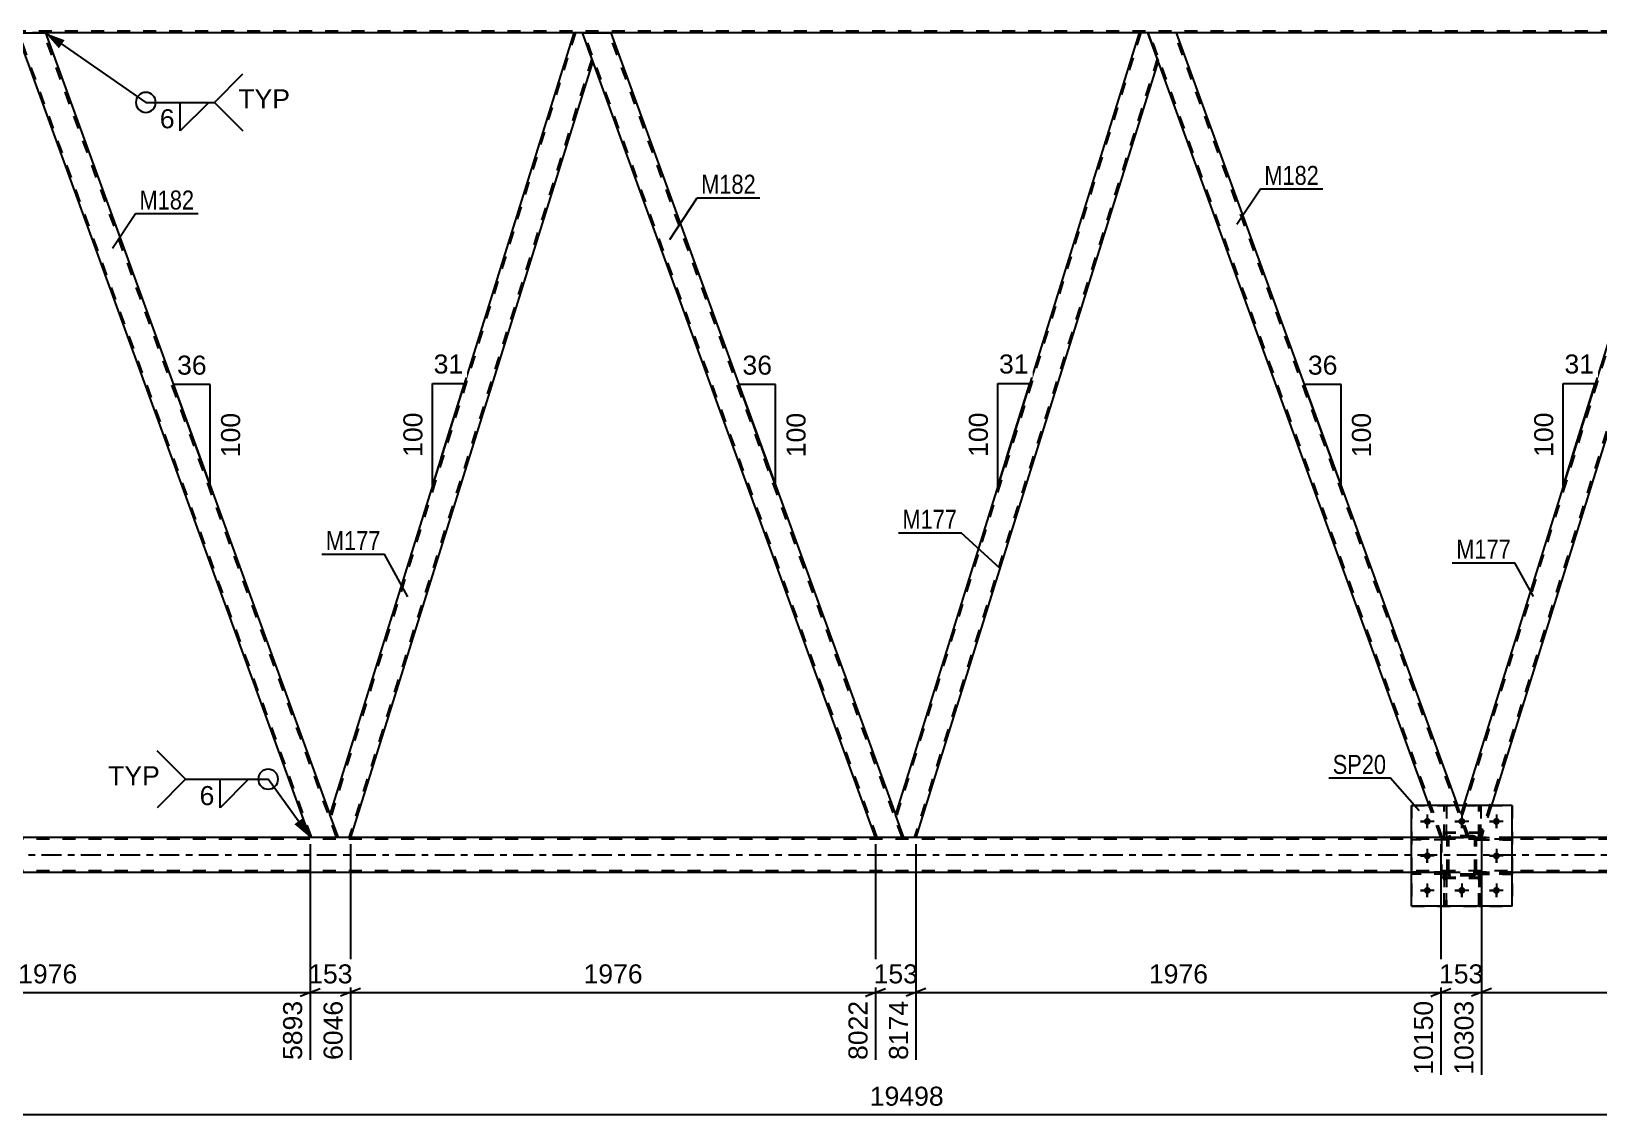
# Model space of a CAD drawing. Header units: millimetres. Extents: x 0 to 3371, y 0 to 1899.
# Drawn here: x 279.7 to 515.7, y 247.1 to 410.3 of the extents above; entities that cross this region are included whole.
import ezdxf

# ---------------------------------------------------------------- set-up
doc = ezdxf.new("R2010")
doc.units = ezdxf.units.MM
doc.linetypes.add('DXK_LINE_DOT2', pattern=[3.9198, 1.9599, -1.9599])
doc.linetypes.add('DXK_LINE_DOT3', pattern=[5.9187, 2.979, -0.9799, 0.9799, -0.9799])
doc.styles.add('Arial', font='ARIAL.TTF', dxfattribs={"height": 0.2})
doc.styles.add('Arial Narrow', font='ARIALN.TTF', dxfattribs={"height": 0.2})

# ---------------------------------------------------------------- blocks, each defined once
blk = doc.blocks.new('Part-203723786-2830 - 2801')
at = {"color": 2, "linetype": 'Continuous'}
for p, q in [((362.69, 410.08), (366.95, 410.08)), ((366.95, 410.08), (409.81, 292.33)), ((406.81, 288.86), (364.24, 405.83))]:
    blk.add_line(p, q, dxfattribs=at)
at = {"color": 7, "linetype": 'DXK_LINE_DOT2'}
for p, q in [((364.24, 405.83), (362.69, 410.08)), ((407.07, 288.86), (362.95, 410.08)), ((410.81, 288.86), (366.69, 410.08)), ((411.07, 288.86), (409.81, 292.33)), ((411.07, 288.86), (406.81, 288.86))]:
    blk.add_line(p, q, dxfattribs=at)
blk = doc.blocks.new('Part-203723786-2845 - 2801')
at = {"color": 7, "linetype": 'DXK_LINE_DOT2'}
for p, q in [((531.89, 410.08), (495.08, 291.96)), ((534.37, 406.2), (497.8, 288.86)), ((495.36, 293.68), (494.94, 292.33)), ((499.55, 293.68), (498.05, 288.86)), ((496.2, 288.86), (494.94, 292.33)), ((498.05, 288.86), (496.2, 288.86))]:
    blk.add_line(p, q, dxfattribs=at)
at = {"color": 2, "linetype": 'Continuous'}
for p, q in [((531.64, 410.08), (495.36, 293.68)), ((532.96, 410.08), (531.64, 410.08)), ((534.51, 405.83), (532.96, 410.08)), ((534.51, 405.83), (499.55, 293.68))]:
    blk.add_line(p, q, dxfattribs=at)
blk = doc.blocks.new('Part-203723786-3316 - 2801')
at = {"color": 7, "linetype": 'DXK_LINE_DOT2'}
for p, q in [((492.9, 283.64), (487.5, 283.64)), ((487.5, 283.64), (487.5, 283.32)), ((492.9, 283.32), (487.5, 283.32)), ((492.3, 283.32), (492.3, 283.64)), ((492.9, 283.32), (492.9, 283.64))]:
    blk.add_line(p, q, dxfattribs=at)
blk = doc.blocks.new('Part-203723786-3109 - 2801')
at = {"color": 7, "linetype": 'DXK_LINE_DOT2'}
for p, q in [((492.9, 283.64), (487.5, 283.64)), ((487.5, 283.32), (487.5, 283.64)), ((492.9, 283.32), (487.5, 283.32)), ((492.3, 283.32), (492.3, 283.64)), ((492.9, 283.64), (492.9, 283.32))]:
    blk.add_line(p, q, dxfattribs=at)
blk = doc.blocks.new('Part-203723786-3119 - 2801')
at = {"color": 7, "linetype": 'DXK_LINE_DOT2'}
for p, q in [((498.1, 289.62), (492.1, 289.62)), ((492.1, 282.82), (492.1, 289.62)), ((498.1, 282.82), (498.1, 289.62)), ((498.1, 282.82), (492.1, 282.82))]:
    blk.add_line(p, q, dxfattribs=at)
blk = doc.blocks.new('Part-203723786-3027 - 2801')
at = {"color": 7, "linetype": 'DXK_LINE_DOT2'}
for p, q in [((497.3, 283.32), (497.3, 283.64)), ((497.3, 283.64), (502.7, 283.64)), ((502.7, 283.32), (497.3, 283.32)), ((497.9, 283.32), (497.9, 283.64)), ((502.7, 283.64), (502.7, 283.32))]:
    blk.add_line(p, q, dxfattribs=at)
blk = doc.blocks.new('Part-203723786-3145 - 2801')
at = {"color": 7, "linetype": 'DXK_LINE_DOT2'}
for p, q in [((497.65, 288.84), (497.65, 293.68)), ((497.65, 293.68), (497.97, 293.68)), ((497.97, 293.68), (497.97, 288.84)), ((497.65, 289.44), (497.97, 289.44)), ((497.97, 288.84), (497.65, 288.84))]:
    blk.add_line(p, q, dxfattribs=at)
blk = doc.blocks.new('Part-203723786-3032 - 2801')
at = {"color": 2, "linetype": 'Continuous'}
for p, q in [((502.7, 293.68), (487.5, 293.68)), ((487.5, 278.48), (487.5, 293.68)), ((502.7, 278.48), (502.7, 293.68)), ((502.7, 278.48), (487.5, 278.48))]:
    blk.add_line(p, q, dxfattribs=at)
blk = doc.blocks.new('Part-203723786-3175 - 2801')
at = {"color": 7, "linetype": 'DXK_LINE_DOT2'}
for p, q in [((492.9, 288.84), (487.5, 288.84)), ((487.5, 288.84), (487.5, 288.52)), ((492.9, 288.52), (487.5, 288.52)), ((492.3, 288.52), (492.3, 288.84)), ((492.9, 288.52), (492.9, 288.84))]:
    blk.add_line(p, q, dxfattribs=at)
blk = doc.blocks.new('Part-203723786-3089 - 2801')
at = {"color": 2, "linetype": 'Continuous'}
for p, q in [((277.56, 410.08), (281.82, 410.08)), ((281.82, 410.08), (324.67, 292.33)), ((321.68, 288.86), (279.11, 405.83))]:
    blk.add_line(p, q, dxfattribs=at)
at = {"color": 7, "linetype": 'DXK_LINE_DOT2'}
for p, q in [((279.11, 405.83), (277.56, 410.08)), ((321.93, 288.86), (277.81, 410.08)), ((325.68, 288.86), (281.56, 410.08)), ((325.94, 288.86), (324.67, 292.33)), ((325.94, 288.86), (321.68, 288.86))]:
    blk.add_line(p, q, dxfattribs=at)
blk = doc.blocks.new('Part-203723786-3094 - 2801')
at = {"color": 2, "linetype": 'Continuous'}
for p, q in [((361.37, 410.08), (324.67, 292.33)), ((362.69, 410.08), (361.37, 410.08)), ((364.24, 405.83), (362.69, 410.08)), ((364.24, 405.83), (327.78, 288.86)), ((325.94, 288.86), (324.67, 292.33))]:
    blk.add_line(p, q, dxfattribs=at)
at = {"color": 7, "linetype": 'DXK_LINE_DOT2'}
for p, q in [((361.63, 410.08), (324.81, 291.96)), ((364.1, 406.2), (327.53, 288.86)), ((327.78, 288.86), (325.94, 288.86))]:
    blk.add_line(p, q, dxfattribs=at)
blk = doc.blocks.new('Part-203723786-3108 - 2801')
at = {"color": 7, "linetype": 'DXK_LINE_DOT2'}
for p, q in [((497.97, 283.32), (497.65, 283.32)), ((497.65, 283.32), (497.65, 278.48)), ((497.97, 278.48), (497.97, 283.32)), ((497.65, 282.72), (497.97, 282.72)), ((497.65, 278.48), (497.97, 278.48))]:
    blk.add_line(p, q, dxfattribs=at)
blk = doc.blocks.new('Part-203723786-3110 - 2801')
at = {"color": 7, "linetype": 'DXK_LINE_DOT2'}
for p, q in [((497.3, 288.52), (497.3, 288.84)), ((497.3, 288.84), (502.7, 288.84)), ((502.7, 288.52), (497.3, 288.52)), ((497.9, 288.52), (497.9, 288.84)), ((502.7, 288.84), (502.7, 288.52))]:
    blk.add_line(p, q, dxfattribs=at)
blk = doc.blocks.new('Part-203723786-3133 - 2801')
at = {"color": 2, "linetype": 'Continuous'}
for p, q in [((492.45, 293.68), (492.45, 293.68)), ((492.77, 293.68), (492.45, 293.68)), ((492.77, 293.68), (492.77, 293.68))]:
    blk.add_line(p, q, dxfattribs=at)
at = {"color": 7, "linetype": 'DXK_LINE_DOT2'}
for p, q in [((492.45, 288.84), (492.45, 293.68)), ((492.77, 288.84), (492.77, 293.68)), ((492.45, 289.44), (492.77, 289.44)), ((492.77, 288.84), (492.45, 288.84))]:
    blk.add_line(p, q, dxfattribs=at)
blk = doc.blocks.new('Part-203723786-3134 - 2801')
at = {"color": 7, "linetype": 'DXK_LINE_DOT2'}
for p, q in [((492.9, 288.84), (487.5, 288.84)), ((487.5, 288.52), (487.5, 288.84)), ((492.9, 288.52), (487.5, 288.52)), ((492.3, 288.52), (492.3, 288.84)), ((492.9, 288.84), (492.9, 288.52))]:
    blk.add_line(p, q, dxfattribs=at)
blk = doc.blocks.new('Part-203723786-3165 - 2801')
at = {"color": 7, "linetype": 'DXK_LINE_DOT2'}
for p, q in [((487.5, 293.68), (502.7, 293.68)), ((487.5, 293.68), (487.5, 278.48)), ((502.7, 293.68), (502.7, 278.48)), ((487.5, 278.48), (502.7, 278.48))]:
    blk.add_line(p, q, dxfattribs=at)
blk = doc.blocks.new('Part-203723786-3178 - 2801')
at = {"color": 7, "linetype": 'DXK_LINE_DOT2'}
for p, q in [((492.45, 288.84), (492.45, 293.68)), ((492.45, 293.68), (492.77, 293.68)), ((492.77, 293.68), (492.77, 288.84)), ((492.45, 289.44), (492.77, 289.44)), ((492.77, 288.84), (492.45, 288.84))]:
    blk.add_line(p, q, dxfattribs=at)
blk = doc.blocks.new('Part-203723786-3184 - 2801')
at = {"color": 2, "linetype": 'Continuous'}
for p, q in [((452.08, 410.08), (447.83, 410.08)), ((452.08, 410.08), (494.45, 293.68)), ((490.19, 293.68), (449.37, 405.83))]:
    blk.add_line(p, q, dxfattribs=at)
at = {"color": 7, "linetype": 'DXK_LINE_DOT2'}
for p, q in [((447.83, 410.08), (449.37, 405.83)), ((492.2, 288.86), (448.08, 410.08)), ((495.95, 288.86), (451.83, 410.08)), ((491.95, 288.86), (490.19, 293.68)), ((496.2, 288.86), (494.45, 293.68)), ((496.2, 288.86), (491.95, 288.86))]:
    blk.add_line(p, q, dxfattribs=at)
blk = doc.blocks.new('Part-203723786-3196 - 2801')
at = {"color": 7, "linetype": 'DXK_LINE_DOT2'}
for p, q in [((502.7, 283.64), (497.3, 283.64)), ((497.3, 283.64), (497.3, 283.32)), ((497.3, 283.32), (502.7, 283.32)), ((497.9, 283.32), (497.9, 283.64)), ((502.7, 283.32), (502.7, 283.64))]:
    blk.add_line(p, q, dxfattribs=at)
blk = doc.blocks.new('Part-203723786-3230 - 2801')
at = {"color": 7, "linetype": 'DXK_LINE_DOT2'}
for p, q in [((492.45, 278.48), (492.45, 283.32)), ((492.45, 283.32), (492.77, 283.32)), ((492.77, 283.32), (492.77, 278.48)), ((492.45, 282.72), (492.77, 282.72)), ((492.77, 278.48), (492.45, 278.48))]:
    blk.add_line(p, q, dxfattribs=at)
blk = doc.blocks.new('Part-203723786-3232 - 2801')
at = {"color": 7, "linetype": 'DXK_LINE_DOT2'}
for p, q in [((492.9, 288.6), (492.93, 288.78)), ((492.93, 288.78), (492.9, 288.6)), ((492.9, 283.56), (492.9, 288.6)), ((493.14, 288.6), (493.16, 288.69)), ((493.14, 283.56), (493.14, 288.6)), ((493.16, 288.69), (493.21, 288.77)), ((493.19, 289.04), (493.38, 289.08)), ((493.38, 289.08), (493.19, 289.04)), ((493.21, 288.77), (493.29, 288.82)), ((493.29, 288.82), (493.38, 288.84)), ((496.82, 289.08), (493.38, 289.08)), ((493.38, 288.84), (496.82, 288.84)), ((496.82, 289.08), (497, 289.04)), ((497, 289.04), (496.82, 289.08)), ((496.82, 288.84), (496.91, 288.82)), ((496.91, 288.82), (496.99, 288.77)), ((496.99, 288.77), (497.04, 288.69)), ((497.04, 288.69), (497.06, 288.6)), ((497.06, 283.56), (497.06, 288.6)), ((497.26, 288.78), (497.3, 288.6)), ((497.3, 288.6), (497.26, 288.78)), ((497.3, 283.56), (497.3, 288.6)), ((492.93, 283.38), (492.9, 283.56)), ((492.9, 283.56), (492.93, 283.38)), ((493.16, 283.47), (493.14, 283.56)), ((493.21, 283.39), (493.16, 283.47)), ((493.29, 283.34), (493.21, 283.39)), ((493.38, 283.32), (493.29, 283.34)), ((496.82, 283.32), (493.38, 283.32)), ((496.91, 283.34), (496.82, 283.32)), ((496.99, 283.39), (496.91, 283.34)), ((497.04, 283.47), (496.99, 283.39)), ((497.06, 283.56), (497.04, 283.47)), ((497.3, 283.56), (497.26, 283.38)), ((497.26, 283.38), (497.3, 283.56)), ((493.38, 283.08), (493.19, 283.12)), ((493.19, 283.12), (493.38, 283.08)), ((496.82, 283.08), (493.38, 283.08)), ((497, 283.12), (496.82, 283.08)), ((496.82, 283.08), (497, 283.12))]:
    blk.add_line(p, q, dxfattribs=at)
at = {"color": 7, "linetype": 'DXK_LINE_DOT3'}
blk.add_line((495.1, 286.08), (495.1, 286.08), dxfattribs=at)
at = {"color": 7, "linetype": 'DXK_LINE_DOT2'}
for centre, start, end in [((493.38, 288.6), 112.5, 157.5), ((493.38, 288.6), 112.5, 157.5), ((496.82, 288.6), 22.5, 67.5), ((496.82, 288.6), 22.5, 67.5), ((493.38, 283.56), 202.5, 247.5), ((493.38, 283.56), 202.5, 247.5), ((496.82, 283.56), 292.5, 337.5), ((496.82, 283.56), 292.5, 337.5)]:
    blk.add_arc(centre, 0.48, start, end, dxfattribs=at)
blk = doc.blocks.new('Part-203723786-3233 - 2801')
at = {"color": 7, "linetype": 'DXK_LINE_DOT2'}
for p, q in [((492.9, 288.6), (492.93, 288.78)), ((492.93, 288.78), (492.9, 288.6)), ((492.9, 283.56), (492.9, 288.6)), ((493.14, 288.6), (493.16, 288.69)), ((493.14, 283.56), (493.14, 288.6)), ((493.16, 288.69), (493.21, 288.77)), ((493.19, 289.04), (493.38, 289.08)), ((493.38, 289.08), (493.19, 289.04)), ((493.21, 288.77), (493.29, 288.82)), ((493.29, 288.82), (493.38, 288.84)), ((496.82, 289.08), (493.38, 289.08)), ((493.38, 288.84), (496.82, 288.84)), ((496.82, 289.08), (497, 289.04)), ((497, 289.04), (496.82, 289.08)), ((496.82, 288.84), (496.91, 288.82)), ((496.91, 288.82), (496.99, 288.77)), ((496.99, 288.77), (497.04, 288.69)), ((497.04, 288.69), (497.06, 288.6)), ((497.06, 283.56), (497.06, 288.6)), ((497.26, 288.78), (497.3, 288.6)), ((497.3, 288.6), (497.26, 288.78)), ((497.3, 283.56), (497.3, 288.6)), ((492.93, 283.38), (492.9, 283.56)), ((492.9, 283.56), (492.93, 283.38)), ((493.16, 283.47), (493.14, 283.56)), ((493.21, 283.39), (493.16, 283.47)), ((493.29, 283.34), (493.21, 283.39)), ((493.38, 283.32), (493.29, 283.34)), ((496.82, 283.32), (493.38, 283.32)), ((496.91, 283.34), (496.82, 283.32)), ((496.99, 283.39), (496.91, 283.34)), ((497.04, 283.47), (496.99, 283.39)), ((497.06, 283.56), (497.04, 283.47)), ((497.3, 283.56), (497.26, 283.38)), ((497.26, 283.38), (497.3, 283.56)), ((493.38, 283.08), (493.19, 283.12)), ((493.19, 283.12), (493.38, 283.08)), ((496.82, 283.08), (493.38, 283.08)), ((497, 283.12), (496.82, 283.08)), ((496.82, 283.08), (497, 283.12))]:
    blk.add_line(p, q, dxfattribs=at)
at = {"color": 7, "linetype": 'DXK_LINE_DOT3'}
blk.add_line((495.1, 286.08), (495.1, 286.08), dxfattribs=at)
at = {"color": 7, "linetype": 'DXK_LINE_DOT2'}
for centre, start, end in [((493.38, 288.6), 112.5, 157.5), ((493.38, 288.6), 112.5, 157.5), ((496.82, 288.6), 22.5, 67.5), ((496.82, 288.6), 22.5, 67.5), ((493.38, 283.56), 202.5, 247.5), ((493.38, 283.56), 202.5, 247.5), ((496.82, 283.56), 292.5, 337.5), ((496.82, 283.56), 292.5, 337.5)]:
    blk.add_arc(centre, 0.48, start, end, dxfattribs=at)
blk = doc.blocks.new('Part-203723786-3246 - 2801')
at = {"color": 7, "linetype": 'DXK_LINE_DOT2'}
for p, q in [((761.03, 410.32), (40.36, 410.32)), ((281.82, 410.08), (276.24, 410.08)), ((366.95, 410.08), (361.37, 410.08)), ((452.08, 410.08), (446.51, 410.08))]:
    blk.add_line(p, q, dxfattribs=at)
at = {"color": 2, "linetype": 'Continuous'}
for p, q in [((361.37, 410.08), (281.82, 410.08)), ((446.51, 410.08), (366.95, 410.08)), ((531.64, 410.08), (452.08, 410.08))]:
    blk.add_line(p, q, dxfattribs=at)
blk = doc.blocks.new('Part-203723786-3257 - 2801')
at = {"color": 2, "linetype": 'Continuous'}
for p, q in [((446.51, 410.08), (409.81, 292.33)), ((447.83, 410.08), (446.51, 410.08)), ((449.37, 405.83), (447.83, 410.08)), ((449.37, 405.83), (412.91, 288.86)), ((411.07, 288.86), (409.81, 292.33))]:
    blk.add_line(p, q, dxfattribs=at)
at = {"color": 7, "linetype": 'DXK_LINE_DOT2'}
for p, q in [((446.76, 410.08), (409.94, 291.96)), ((449.24, 406.2), (412.66, 288.86)), ((412.91, 288.86), (411.07, 288.86))]:
    blk.add_line(p, q, dxfattribs=at)
blk = doc.blocks.new('Part-203723786-3262 - 2801')
at = {"color": 7, "linetype": 'DXK_LINE_DOT2'}
for p, q in [((772.43, 288.62), (85.94, 288.62)), ((502.7, 288.86), (487.5, 288.86)), ((772.43, 283.82), (85.94, 283.82)), ((502.7, 283.58), (487.5, 283.58))]:
    blk.add_line(p, q, dxfattribs=at)
at = {"color": 2, "linetype": 'Continuous'}
for p, q in [((487.5, 288.86), (247.28, 288.86)), ((657.77, 288.86), (502.7, 288.86)), ((487.5, 283.58), (247.28, 283.58)), ((657.77, 283.58), (502.7, 283.58))]:
    blk.add_line(p, q, dxfattribs=at)
at = {"color": 7, "linetype": 'DXK_LINE_DOT3'}
blk.add_line((85.94, 286.22), (772.43, 286.22), dxfattribs=at)
blk = doc.blocks.new('Part-203723786-3265 - 2801')
at = {"color": 7, "linetype": 'DXK_LINE_DOT2'}
for p, q in [((492.77, 283.32), (492.45, 283.32)), ((492.45, 283.32), (492.45, 278.48)), ((492.77, 278.48), (492.77, 283.32)), ((492.45, 282.72), (492.77, 282.72)), ((492.45, 278.48), (492.77, 278.48))]:
    blk.add_line(p, q, dxfattribs=at)
blk = doc.blocks.new('Part-203723786-3268 - 2801')
at = {"color": 2, "linetype": 'Continuous'}
for p, q in [((497.65, 293.68), (497.65, 293.68)), ((497.97, 293.68), (497.65, 293.68)), ((497.97, 293.68), (497.97, 293.68))]:
    blk.add_line(p, q, dxfattribs=at)
at = {"color": 7, "linetype": 'DXK_LINE_DOT2'}
for p, q in [((497.65, 288.84), (497.65, 293.68)), ((497.97, 288.84), (497.97, 293.68)), ((497.65, 289.44), (497.97, 289.44)), ((497.97, 288.84), (497.65, 288.84))]:
    blk.add_line(p, q, dxfattribs=at)
blk = doc.blocks.new('Part-203723786-3275 - 2801')
at = {"color": 7, "linetype": 'DXK_LINE_DOT2'}
for p, q in [((497.65, 278.48), (497.65, 283.32)), ((497.65, 283.32), (497.97, 283.32)), ((497.97, 283.32), (497.97, 278.48)), ((497.65, 282.72), (497.97, 282.72)), ((497.97, 278.48), (497.65, 278.48))]:
    blk.add_line(p, q, dxfattribs=at)
blk = doc.blocks.new('Bolt-203723786-3287 - 2801')
at = {"color": 1, "linetype": 'Continuous'}
for p, q in [((488.86, 291.28), (489.55, 291.28)), ((489.9, 292.32), (489.9, 291.63)), ((489.9, 290.24), (489.9, 290.93)), ((490.94, 291.28), (490.25, 291.28)), ((494.06, 291.28), (494.75, 291.28)), ((495.1, 292.32), (495.1, 291.63)), ((495.1, 290.24), (495.1, 290.93)), ((496.14, 291.28), (495.45, 291.28)), ((499.26, 291.28), (499.95, 291.28)), ((500.3, 292.32), (500.3, 291.63)), ((500.3, 290.24), (500.3, 290.93)), ((501.34, 291.28), (500.65, 291.28)), ((488.86, 286.08), (489.55, 286.08)), ((489.9, 287.12), (489.9, 286.43)), ((489.9, 285.04), (489.9, 285.73)), ((490.94, 286.08), (490.25, 286.08)), ((499.26, 286.08), (499.95, 286.08)), ((500.3, 287.12), (500.3, 286.43)), ((500.3, 285.04), (500.3, 285.73)), ((501.34, 286.08), (500.65, 286.08)), ((488.86, 280.88), (489.55, 280.88)), ((489.9, 281.92), (489.9, 281.23)), ((490.94, 280.88), (490.25, 280.88)), ((494.06, 280.88), (494.75, 280.88)), ((495.1, 281.92), (495.1, 281.23)), ((496.14, 280.88), (495.45, 280.88)), ((499.26, 280.88), (499.95, 280.88)), ((500.3, 281.92), (500.3, 281.23)), ((501.34, 280.88), (500.65, 280.88)), ((489.9, 279.84), (489.9, 280.53)), ((495.1, 279.84), (495.1, 280.53)), ((500.3, 279.84), (500.3, 280.53))]:
    blk.add_line(p, q, dxfattribs=at)
blk = doc.blocks.new('Part-203723786-3298 - 2801')
at = {"color": 7, "linetype": 'DXK_LINE_DOT2'}
for p, q in [((498.1, 289.48), (492.1, 289.48)), ((492.1, 282.68), (492.1, 289.48)), ((498.1, 282.68), (498.1, 289.48)), ((498.1, 282.68), (492.1, 282.68))]:
    blk.add_line(p, q, dxfattribs=at)
blk = doc.blocks.new('Bolt-203723786-3315 - 2801')
at = {"linetype": 'Continuous'}
for points in [[(490.42, 291.28, -1), (489.38, 291.28, -1)], [(495.62, 291.28, -1), (494.58, 291.28, -1)], [(500.82, 291.28, -1), (499.78, 291.28, -1)], [(490.42, 286.08, -1), (489.38, 286.08, -1)], [(500.82, 286.08, -1), (499.78, 286.08, -1)], [(490.42, 280.88, -1), (489.38, 280.88, -1)], [(495.62, 280.88, -1), (494.58, 280.88, -1)], [(500.82, 280.88, -1), (499.78, 280.88, -1)]]:
    blk.add_hatch(color=1, dxfattribs=at).paths.add_polyline_path(points)
at = {"color": 1, "linetype": 'Continuous'}
for p, q in [((490.94, 291.28), (488.86, 291.28)), ((489.9, 292.32), (489.9, 290.24)), ((496.14, 291.28), (494.06, 291.28)), ((495.1, 292.32), (495.1, 290.24)), ((501.34, 291.28), (499.26, 291.28)), ((500.3, 292.32), (500.3, 290.24)), ((490.94, 286.08), (488.86, 286.08)), ((489.9, 287.12), (489.9, 285.04)), ((501.34, 286.08), (499.26, 286.08)), ((500.3, 287.12), (500.3, 285.04)), ((490.94, 280.88), (488.86, 280.88)), ((489.9, 281.92), (489.9, 279.84)), ((496.14, 280.88), (494.06, 280.88)), ((495.1, 281.92), (495.1, 279.84)), ((501.34, 280.88), (499.26, 280.88)), ((500.3, 281.92), (500.3, 279.84))]:
    blk.add_line(p, q, dxfattribs=at)
blk = doc.blocks.new('Part-203723786-3317 - 2801')
at = {"color": 7, "linetype": 'DXK_LINE_DOT2'}
for p, q in [((502.7, 288.84), (497.3, 288.84)), ((497.3, 288.84), (497.3, 288.52)), ((497.3, 288.52), (502.7, 288.52)), ((497.9, 288.52), (497.9, 288.84)), ((502.7, 288.52), (502.7, 288.84))]:
    blk.add_line(p, q, dxfattribs=at)
blk = doc.blocks.new('StraightDimension-203723786-4025 - 2801')
at = {"color": 7, "linetype": 'Continuous'}
for p, q in [((327.78, 287.86), (327.78, 255.33)), ((406.81, 287.86), (406.81, 255.33)), ((329.28, 266.12), (326.28, 264.92)), ((327.78, 265.52), (406.81, 265.52)), ((405.31, 264.92), (408.31, 266.12))]:
    blk.add_line(p, q, dxfattribs=at)
at = {"color": 0}
blk.add_wipeout([(372.34, 266.27), (372.34, 270.47), (362.25, 270.47), (362.25, 266.27)], dxfattribs=at)
at = {"color": 0, "linetype": 'Continuous'}
blk.add_wipeout([(406.21, 264.82), (402.01, 264.82), (402.01, 254.73), (406.21, 254.73)], dxfattribs=at)
at = {"color": 3, "style": 'Arial'}
blk.add_text('1976', height=2.865, dxfattribs=at).set_placement((362.85, 266.87))
at = {"color": 3, "linetype": 'Continuous', "style": 'Arial'}
blk.add_text('8022', height=2.865, rotation=90.0002, dxfattribs=at).set_placement((405.61, 255.33))
blk = doc.blocks.new('AngleDimension-203723786-3363 - 2801')
at = {"color": 7, "linetype": 'Continuous'}
for p, q in [((476.91, 357.09), (471.37, 357.09)), ((476.91, 341.87), (471.37, 357.09)), ((476.91, 341.87), (476.91, 357.09)), ((476.91, 341.87), (476.91, 341.87))]:
    blk.add_line(p, q, dxfattribs=at)
at = {"color": 0}
for points in [[(476.96, 357.99), (476.96, 362.19), (471.32, 362.19), (471.32, 357.99)], [(482.01, 353.42), (477.81, 353.42), (477.81, 345.55), (482.01, 345.55)]]:
    blk.add_wipeout(points, dxfattribs=at)
at = {"color": 3, "style": 'Arial'}
blk.add_text('36', height=2.865, dxfattribs=at).set_placement((471.92, 358.59))
blk.add_text('100', height=2.865, rotation=90.0002, dxfattribs=at).set_placement((481.41, 346.15))
blk = doc.blocks.new('AngleDimension-203723786-3561 - 2801')
at = {"color": 7, "linetype": 'Continuous'}
for p, q in [((340.09, 357.26), (344.91, 357.26)), ((340.09, 341.8), (344.91, 357.26)), ((340.09, 341.8), (340.09, 357.26)), ((341.41, 346.04), (344.91, 357.26))]:
    blk.add_line(p, q, dxfattribs=at)
at = {"color": 0}
for points in [[(345.33, 358.16), (345.33, 362.36), (339.68, 362.36), (339.68, 358.16)], [(339.19, 353.47), (334.99, 353.47), (334.99, 345.6), (339.19, 345.6)]]:
    blk.add_wipeout(points, dxfattribs=at)
at = {"color": 3, "style": 'Arial'}
blk.add_text('31', height=2.865, dxfattribs=at).set_placement((340.28, 358.76))
blk.add_text('100', height=2.865, rotation=90.0002, dxfattribs=at).set_placement((338.59, 346.2))
blk = doc.blocks.new('StraightDimension-203723786-4001 - 2801')
at = {"color": 7, "linetype": 'Continuous'}
for p, q in [((406.81, 287.86), (406.81, 255.33)), ((412.91, 287.86), (412.91, 255.33)), ((405.31, 264.92), (408.31, 266.12)), ((406.81, 265.52), (412.91, 265.52)), ((414.41, 266.12), (411.41, 264.92))]:
    blk.add_line(p, q, dxfattribs=at)
at = {"color": 0}
blk.add_wipeout([(413.8, 266.27), (413.8, 270.47), (405.93, 270.47), (405.93, 266.27)], dxfattribs=at)
at = {"color": 0, "linetype": 'Continuous'}
blk.add_wipeout([(412.31, 264.82), (408.11, 264.82), (408.11, 254.73), (412.31, 254.73)], dxfattribs=at)
at = {"color": 3, "style": 'Arial'}
blk.add_text('153', height=2.865, dxfattribs=at).set_placement((406.53, 266.87))
at = {"color": 3, "linetype": 'Continuous', "style": 'Arial'}
blk.add_text('8174', height=2.865, rotation=90.0002, dxfattribs=at).set_placement((411.71, 255.33))
blk = doc.blocks.new('AngleDimension-203723786-3377 - 2801')
at = {"color": 7, "linetype": 'Continuous'}
for p, q in [((391.78, 357.09), (386.23, 357.09)), ((391.78, 341.87), (386.23, 357.09)), ((391.78, 341.87), (391.78, 357.09)), ((391.78, 341.87), (391.78, 341.87))]:
    blk.add_line(p, q, dxfattribs=at)
at = {"color": 0}
for points in [[(391.83, 357.99), (391.83, 362.19), (386.18, 362.19), (386.18, 357.99)], [(396.88, 353.42), (392.68, 353.42), (392.68, 345.55), (396.88, 345.55)]]:
    blk.add_wipeout(points, dxfattribs=at)
at = {"color": 3, "style": 'Arial'}
blk.add_text('36', height=2.865, dxfattribs=at).set_placement((386.78, 358.59))
blk.add_text('100', height=2.865, rotation=90.0002, dxfattribs=at).set_placement((396.28, 346.15))
blk = doc.blocks.new('AngleDimension-203723786-3391 - 2801')
at = {"color": 7, "linetype": 'Continuous'}
for p, q in [((306.64, 357.09), (301.1, 357.09)), ((306.64, 341.87), (301.1, 357.09)), ((306.64, 341.87), (306.64, 357.09)), ((306.64, 341.87), (306.64, 341.87))]:
    blk.add_line(p, q, dxfattribs=at)
at = {"color": 0}
for points in [[(306.69, 357.99), (306.69, 362.19), (301.05, 362.19), (301.05, 357.99)], [(311.74, 353.42), (307.54, 353.42), (307.54, 345.55), (311.74, 345.55)]]:
    blk.add_wipeout(points, dxfattribs=at)
at = {"color": 3, "style": 'Arial'}
blk.add_text('36', height=2.865, dxfattribs=at).set_placement((301.65, 358.59))
blk.add_text('100', height=2.865, rotation=90.0002, dxfattribs=at).set_placement((311.14, 346.15))
blk = doc.blocks.new('AngleDimension-203723786-3469 - 2801')
at = {"color": 7, "linetype": 'Continuous'}
for p, q in [((425.23, 357.26), (430.05, 357.26)), ((425.23, 341.8), (430.05, 357.26)), ((425.23, 341.8), (425.23, 357.26)), ((426.55, 346.04), (430.05, 357.26))]:
    blk.add_line(p, q, dxfattribs=at)
at = {"color": 0}
for points in [[(430.46, 358.16), (430.46, 362.36), (424.81, 362.36), (424.81, 358.16)], [(424.33, 353.47), (420.13, 353.47), (420.13, 345.6), (424.33, 345.6)]]:
    blk.add_wipeout(points, dxfattribs=at)
at = {"color": 3, "style": 'Arial'}
blk.add_text('31', height=2.865, dxfattribs=at).set_placement((425.41, 358.76))
blk.add_text('100', height=2.865, rotation=90.0002, dxfattribs=at).set_placement((423.73, 346.2))
blk = doc.blocks.new('AngleDimension-203723786-3607 - 2801')
at = {"color": 7, "linetype": 'Continuous'}
for p, q in [((510.36, 357.26), (515.18, 357.26)), ((510.36, 341.8), (515.18, 357.26)), ((510.36, 341.8), (510.36, 357.26)), ((511.68, 346.04), (515.18, 357.26))]:
    blk.add_line(p, q, dxfattribs=at)
at = {"color": 0}
for points in [[(515.6, 358.16), (515.6, 362.36), (509.95, 362.36), (509.95, 358.16)], [(509.46, 353.47), (505.26, 353.47), (505.26, 345.6), (509.46, 345.6)]]:
    blk.add_wipeout(points, dxfattribs=at)
at = {"color": 3, "style": 'Arial'}
blk.add_text('31', height=2.865, dxfattribs=at).set_placement((510.55, 358.76))
blk.add_text('100', height=2.865, rotation=90.0002, dxfattribs=at).set_placement((508.86, 346.2))
blk = doc.blocks.new('StraightDimension-203723786-4049 - 2801')
at = {"color": 7, "linetype": 'Continuous'}
for p, q in [((321.68, 287.86), (321.68, 255.33)), ((327.78, 287.86), (327.78, 255.33)), ((320.18, 264.92), (323.18, 266.12)), ((321.68, 265.52), (327.78, 265.52)), ((329.28, 266.12), (326.28, 264.92))]:
    blk.add_line(p, q, dxfattribs=at)
at = {"color": 0}
blk.add_wipeout([(328.67, 266.27), (328.67, 270.47), (320.79, 270.47), (320.79, 266.27)], dxfattribs=at)
at = {"color": 0, "linetype": 'Continuous'}
blk.add_wipeout([(327.18, 264.82), (322.98, 264.82), (322.98, 254.73), (327.18, 254.73)], dxfattribs=at)
at = {"color": 3, "style": 'Arial'}
blk.add_text('153', height=2.865, dxfattribs=at).set_placement((321.39, 266.87))
at = {"color": 3, "linetype": 'Continuous', "style": 'Arial'}
blk.add_text('6046', height=2.865, rotation=90.0002, dxfattribs=at).set_placement((326.58, 255.33))
blk = doc.blocks.new('StraightDimension-203723786-4073 - 2801')
at = {"color": 7, "linetype": 'Continuous'}
for p, q in [((242.65, 287.86), (242.65, 255.33)), ((321.68, 287.86), (321.68, 255.33)), ((244.15, 266.12), (241.15, 264.92)), ((242.65, 265.52), (321.68, 265.52)), ((320.18, 264.92), (323.18, 266.12))]:
    blk.add_line(p, q, dxfattribs=at)
at = {"color": 0}
blk.add_wipeout([(287.21, 266.27), (287.21, 270.47), (277.12, 270.47), (277.12, 266.27)], dxfattribs=at)
at = {"color": 0, "linetype": 'Continuous'}
blk.add_wipeout([(321.08, 264.82), (316.88, 264.82), (316.88, 254.73), (321.08, 254.73)], dxfattribs=at)
at = {"color": 3, "style": 'Arial'}
blk.add_text('1976', height=2.865, dxfattribs=at).set_placement((277.72, 266.87))
at = {"color": 3, "linetype": 'Continuous', "style": 'Arial'}
blk.add_text('5893', height=2.865, rotation=90.0002, dxfattribs=at).set_placement((320.48, 255.33))
blk = doc.blocks.new('StraightDimension-203723786-4186 - 2801')
at = {"color": 7, "linetype": 'Continuous'}
for p, q in [((412.91, 287.86), (412.91, 255.33)), ((491.95, 287.86), (491.95, 253.11)), ((414.41, 266.12), (411.41, 264.92)), ((412.91, 265.52), (491.95, 265.52)), ((490.45, 264.92), (493.45, 266.12))]:
    blk.add_line(p, q, dxfattribs=at)
at = {"color": 0}
blk.add_wipeout([(457.48, 266.27), (457.48, 270.47), (447.38, 270.47), (447.38, 266.27)], dxfattribs=at)
at = {"color": 0, "linetype": 'Continuous'}
blk.add_wipeout([(491.35, 264.82), (487.15, 264.82), (487.15, 252.51), (491.35, 252.51)], dxfattribs=at)
at = {"color": 3, "style": 'Arial'}
blk.add_text('1976', height=2.865, dxfattribs=at).set_placement((447.98, 266.87))
at = {"color": 3, "linetype": 'Continuous', "style": 'Arial'}
blk.add_text('10150', height=2.865, rotation=90.0002, dxfattribs=at).set_placement((490.75, 253.11))
blk = doc.blocks.new('StraightDimension-203723786-4210 - 2801')
at = {"color": 7, "linetype": 'Continuous'}
for p, q in [((491.95, 287.86), (491.95, 253.11)), ((498.05, 287.86), (498.05, 253.11)), ((490.45, 264.92), (493.45, 266.12)), ((491.95, 265.52), (498.05, 265.52)), ((499.55, 266.12), (496.55, 264.92))]:
    blk.add_line(p, q, dxfattribs=at)
at = {"color": 0}
blk.add_wipeout([(498.93, 266.27), (498.93, 270.47), (491.06, 270.47), (491.06, 266.27)], dxfattribs=at)
at = {"color": 0, "linetype": 'Continuous'}
blk.add_wipeout([(497.45, 264.82), (493.25, 264.82), (493.25, 252.51), (497.45, 252.51)], dxfattribs=at)
at = {"color": 3, "style": 'Arial'}
blk.add_text('153', height=2.865, dxfattribs=at).set_placement((491.66, 266.87))
at = {"color": 3, "linetype": 'Continuous', "style": 'Arial'}
blk.add_text('10303', height=2.865, rotation=90.0002, dxfattribs=at).set_placement((496.85, 253.11))
blk = doc.blocks.new('StraightDimension-203723786-4234 - 2801')
at = {"color": 7, "linetype": 'Continuous'}
for p, q in [((498.05, 287.86), (498.05, 253.11)), ((577.08, 287.86), (577.08, 253.11)), ((499.55, 266.12), (496.55, 264.92)), ((498.05, 265.52), (577.08, 265.52)), ((575.58, 264.92), (578.58, 266.12))]:
    blk.add_line(p, q, dxfattribs=at)
at = {"color": 0}
blk.add_wipeout([(542.61, 266.27), (542.61, 270.47), (532.52, 270.47), (532.52, 266.27)], dxfattribs=at)
at = {"color": 0, "linetype": 'Continuous'}
blk.add_wipeout([(576.48, 264.82), (572.28, 264.82), (572.28, 252.51), (576.48, 252.51)], dxfattribs=at)
at = {"color": 3, "style": 'Arial'}
blk.add_text('1976', height=2.865, dxfattribs=at).set_placement((533.12, 266.87))
at = {"color": 3, "linetype": 'Continuous', "style": 'Arial'}
blk.add_text('12279', height=2.865, rotation=90.0002, dxfattribs=at).set_placement((575.88, 253.11))
blk = doc.blocks.new('StraightDimension-203723786-4372 - 2801')
at = {"color": 7, "linetype": 'Continuous'}
blk.add_line((39.72, 247.09), (783.29, 247.09), dxfattribs=at)
at = {"color": 0}
blk.add_wipeout([(417.67, 247.84), (417.67, 252.04), (405.35, 252.04), (405.35, 247.84)], dxfattribs=at)
at = {"color": 3, "style": 'Arial'}
blk.add_text('19498', height=2.865, dxfattribs=at).set_placement((405.95, 248.44))
blk = doc.blocks.new('Mark-203723786-2826 - 2801')
at = {"color": 0}
blk.add_wipeout([(388.8, 385.85), (388.8, 388.85), (380.57, 388.85), (380.57, 385.85)], dxfattribs=at)
blk.add_wipeout([(388.8, 385.85), (388.8, 388.85), (380.57, 388.85), (380.57, 385.85)], dxfattribs=at)
at = {"color": 30, "linetype": 'Continuous'}
for p, q in [((375.87, 378.94), (379.97, 385.25)), ((379.97, 385.25), (389.4, 385.25))]:
    blk.add_line(p, q, dxfattribs=at)
at = {"color": 3, "style": 'Arial Narrow'}
blk.add_text('M182', height=2.863, dxfattribs=at).set_placement((380.57, 385.85))
blk = doc.blocks.new('Mark-203723786-2841 - 2801')
at = {"color": 0}
blk.add_wipeout([(502.49, 330.85), (502.49, 333.85), (494.26, 333.85), (494.26, 330.85)], dxfattribs=at)
blk.add_wipeout([(502.49, 330.85), (502.49, 333.85), (494.26, 333.85), (494.26, 330.85)], dxfattribs=at)
at = {"color": 30, "linetype": 'Continuous'}
for p in [(493.66, 330.25), (505.88, 325.17)]:
    blk.add_line(p, (503.09, 330.25), dxfattribs=at)
at = {"color": 3, "style": 'Arial Narrow'}
blk.add_text('M177', height=2.863, dxfattribs=at).set_placement((494.26, 330.85))
blk = doc.blocks.new('Mark-203723786-3253 - 2801')
at = {"color": 0}
blk.add_wipeout([(419.09, 335.36), (419.09, 338.36), (410.87, 338.36), (410.87, 335.36)], dxfattribs=at)
blk.add_wipeout([(419.09, 335.36), (419.09, 338.36), (410.87, 338.36), (410.87, 335.36)], dxfattribs=at)
at = {"color": 30, "linetype": 'Continuous'}
for p in [(410.27, 334.76), (425.56, 329.42)]:
    blk.add_line(p, (419.69, 334.76), dxfattribs=at)
at = {"color": 3, "style": 'Arial Narrow'}
blk.add_text('M177', height=2.863, dxfattribs=at).set_placement((410.87, 335.36))
blk = doc.blocks.new('Mark-203723786-3028 - 2801')
at = {"color": 0}
blk.add_wipeout([(483.7, 298.43), (483.7, 301.43), (475.66, 301.43), (475.66, 298.43)], dxfattribs=at)
blk.add_wipeout([(483.7, 298.43), (483.7, 301.43), (475.66, 301.43), (475.66, 298.43)], dxfattribs=at)
at = {"color": 30, "linetype": 'Continuous'}
for p in [(475.06, 297.83), (488.65, 292.89)]:
    blk.add_line(p, (484.3, 297.83), dxfattribs=at)
at = {"color": 3, "style": 'Arial Narrow'}
blk.add_text('SP20', height=2.863, dxfattribs=at).set_placement((475.66, 298.43))
blk = doc.blocks.new('Mark-203723786-3085 - 2801')
at = {"color": 0}
blk.add_wipeout([(304.22, 383.47), (304.22, 386.47), (296, 386.47), (296, 383.47)], dxfattribs=at)
blk.add_wipeout([(304.22, 383.47), (304.22, 386.47), (296, 386.47), (296, 383.47)], dxfattribs=at)
at = {"color": 30, "linetype": 'Continuous'}
for p, q in [((291.94, 377.64), (295.4, 382.87)), ((295.4, 382.87), (304.82, 382.87))]:
    blk.add_line(p, q, dxfattribs=at)
at = {"color": 3, "style": 'Arial Narrow'}
blk.add_text('M182', height=2.863, dxfattribs=at).set_placement((296, 383.47))
blk = doc.blocks.new('Mark-203723786-3090 - 2801')
at = {"color": 0}
blk.add_wipeout([(332.29, 332.15), (332.29, 335.15), (324.06, 335.15), (324.06, 332.15)], dxfattribs=at)
blk.add_wipeout([(332.29, 332.15), (332.29, 335.15), (324.06, 335.15), (324.06, 332.15)], dxfattribs=at)
at = {"color": 30, "linetype": 'Continuous'}
for p in [(323.46, 331.55), (336.39, 325.11)]:
    blk.add_line(p, (332.89, 331.55), dxfattribs=at)
at = {"color": 3, "style": 'Arial Narrow'}
blk.add_text('M177', height=2.863, dxfattribs=at).set_placement((324.06, 332.15))
blk = doc.blocks.new('Mark-203723786-3180 - 2801')
at = {"color": 0}
blk.add_wipeout([(473.59, 387.18), (473.59, 390.18), (465.36, 390.18), (465.36, 387.18)], dxfattribs=at)
blk.add_wipeout([(473.59, 387.18), (473.59, 390.18), (465.36, 390.18), (465.36, 387.18)], dxfattribs=at)
at = {"color": 30, "linetype": 'Continuous'}
for p, q in [((461.23, 381.26), (464.76, 386.58)), ((464.76, 386.58), (474.19, 386.58))]:
    blk.add_line(p, q, dxfattribs=at)
at = {"color": 3, "style": 'Arial Narrow'}
blk.add_text('M182', height=2.863, dxfattribs=at).set_placement((465.36, 387.18))
blk = doc.blocks.new('WeldMark-203723786-10345 - 2801')
at = {"linetype": 'Continuous'}
blk.add_hatch(color=30, dxfattribs=at).paths.add_polyline_path([(283.86, 407.75), (281.82, 410.08), (284.71, 408.99)])
at = {"color": 30, "linetype": 'Continuous'}
blk.add_line((281.82, 410.08), (296.95, 399.61), dxfattribs=at)
at = {"color": 3, "linetype": 'Continuous'}
for q in [(311.56, 403.9), (311.56, 395.33)]:
    blk.add_line((307.27, 399.61), q, dxfattribs=at)
blk.add_arc((296.95, 399.61), 1.5, 90, 270, dxfattribs=at)
at = {"color": 0}
blk.add_wipeout([(301.47, 395.51), (301.47, 398.91), (298.85, 398.91), (298.85, 395.51)], dxfattribs=at)
at = {"color": 30, "linetype": 'Continuous'}
blk.add_line((296.95, 399.61), (307.27, 399.61), dxfattribs=at)
at = {"color": 3, "linetype": 'Continuous'}
for p, q in [((302.13, 399.61), (306.42, 399.61)), ((306.42, 399.61), (302.13, 395.33)), ((302.13, 395.33), (302.13, 399.61))]:
    blk.add_line(p, q, dxfattribs=at)
blk.add_arc((296.95, 399.61), 1.5, 270, 90, dxfattribs=at)
at = {"color": 3, "style": 'Arial'}
blk.add_text('6', height=2.87, dxfattribs=at).set_placement((299.05, 395.71))
at = {"color": 0, "linetype": 'Continuous'}
blk.add_wipeout([(318.65, 398.71), (318.65, 401.71), (310.87, 401.71), (310.87, 398.71)], dxfattribs=at)
blk.add_wipeout([(318.65, 398.71), (318.65, 401.71), (310.87, 401.71), (310.87, 398.71)], dxfattribs=at)
at = {"color": 3, "linetype": 'Continuous', "style": 'Arial'}
blk.add_text('TYP', height=2.865, dxfattribs=at).set_placement((310.87, 398.71))
blk = doc.blocks.new('WeldMark-203723786-10358 - 2801')
at = {"linetype": 'Continuous'}
blk.add_hatch(color=30, dxfattribs=at).paths.add_polyline_path([(320.54, 291.73), (321.68, 288.86), (319.32, 290.85)])
at = {"color": 3, "linetype": 'Continuous'}
for q in [(298.66, 301.91), (298.66, 293.34)]:
    blk.add_line((302.94, 297.63), q, dxfattribs=at)
at = {"color": 30, "linetype": 'Continuous'}
blk.add_line((321.68, 288.86), (315.37, 297.63), dxfattribs=at)
at = {"color": 3, "linetype": 'Continuous'}
for start, end in [(90, 270), (270, 90)]:
    blk.add_arc((315.37, 297.63), 1.5, start, end, dxfattribs=at)
at = {"color": 0}
blk.add_wipeout([(307.47, 293.53), (307.47, 296.93), (304.84, 296.93), (304.84, 293.53)], dxfattribs=at)
at = {"color": 30, "linetype": 'Continuous'}
blk.add_line((302.94, 297.63), (315.37, 297.63), dxfattribs=at)
at = {"color": 3, "linetype": 'Continuous'}
for p, q in [((308.12, 297.63), (312.41, 297.63)), ((312.41, 297.63), (308.12, 293.34)), ((308.12, 293.34), (308.12, 297.63))]:
    blk.add_line(p, q, dxfattribs=at)
at = {"color": 3, "style": 'Arial'}
blk.add_text('6', height=2.87, dxfattribs=at).set_placement((305.04, 293.73))
at = {"color": 0, "linetype": 'Continuous'}
blk.add_wipeout([(299.04, 296.73), (299.04, 299.73), (291.27, 299.73), (291.27, 296.73)], dxfattribs=at)
blk.add_wipeout([(299.04, 296.73), (299.04, 299.73), (291.27, 299.73), (291.27, 296.73)], dxfattribs=at)
at = {"color": 3, "linetype": 'Continuous', "style": 'Arial'}
blk.add_text('TYP', height=2.865, dxfattribs=at).set_placement((291.27, 296.73))

msp = doc.modelspace()

# ---------------------------------------------------------------- block references
for name in ['Part-203723786-3246 - 2801', 'Part-203723786-3089 - 2801', 'Part-203723786-3094 - 2801', 'Part-203723786-2830 - 2801', 'Part-203723786-3257 - 2801', 'Part-203723786-3184 - 2801', 'Part-203723786-2845 - 2801', 'Part-203723786-3032 - 2801', 'Part-203723786-3165 - 2801', 'Part-203723786-3133 - 2801', 'Part-203723786-3178 - 2801', 'Part-203723786-3145 - 2801', 'Part-203723786-3268 - 2801', 'Bolt-203723786-3287 - 2801', 'Bolt-203723786-3315 - 2801', 'Part-203723786-3262 - 2801', 'Part-203723786-3175 - 2801', 'Part-203723786-3134 - 2801', 'Part-203723786-3119 - 2801', 'Part-203723786-3298 - 2801', 'Part-203723786-3232 - 2801', 'Part-203723786-3233 - 2801', 'Part-203723786-3110 - 2801', 'Part-203723786-3317 - 2801', 'Part-203723786-3316 - 2801', 'Part-203723786-3109 - 2801', 'Part-203723786-3230 - 2801', 'Part-203723786-3265 - 2801', 'Part-203723786-3027 - 2801', 'Part-203723786-3196 - 2801', 'Part-203723786-3108 - 2801', 'Part-203723786-3275 - 2801']:
    msp.add_blockref(name, (0, 0))

# ---------------------------------------------------------------- next in the draw order: block references
for name in ['AngleDimension-203723786-3391 - 2801', 'AngleDimension-203723786-3561 - 2801', 'AngleDimension-203723786-3377 - 2801', 'AngleDimension-203723786-3469 - 2801', 'AngleDimension-203723786-3363 - 2801', 'AngleDimension-203723786-3607 - 2801', 'StraightDimension-203723786-4025 - 2801']:
    msp.add_blockref(name, (0, 0))

# ---------------------------------------------------------------- next in the draw order: block references
for name in ['StraightDimension-203723786-4049 - 2801', 'StraightDimension-203723786-4001 - 2801']:
    msp.add_blockref(name, (0, 0))

# ---------------------------------------------------------------- next in the draw order: block references
for name in ['StraightDimension-203723786-4073 - 2801', 'StraightDimension-203723786-4186 - 2801']:
    msp.add_blockref(name, (0, 0))

# ---------------------------------------------------------------- next in the draw order: block references
msp.add_blockref('StraightDimension-203723786-4210 - 2801', (0, 0))

# ---------------------------------------------------------------- next in the draw order: block references
msp.add_blockref('StraightDimension-203723786-4234 - 2801', (0, 0))

# ---------------------------------------------------------------- next in the draw order: block references
msp.add_blockref('StraightDimension-203723786-4372 - 2801', (0, 0))

# ---------------------------------------------------------------- next in the draw order: block references
for name in ['WeldMark-203723786-10345 - 2801', 'Mark-203723786-3180 - 2801', 'Mark-203723786-2826 - 2801', 'Mark-203723786-3085 - 2801', 'Mark-203723786-3253 - 2801', 'Mark-203723786-3090 - 2801', 'Mark-203723786-2841 - 2801', 'WeldMark-203723786-10358 - 2801', 'Mark-203723786-3028 - 2801']:
    msp.add_blockref(name, (0, 0))

doc.saveas('drawing.dxf')
